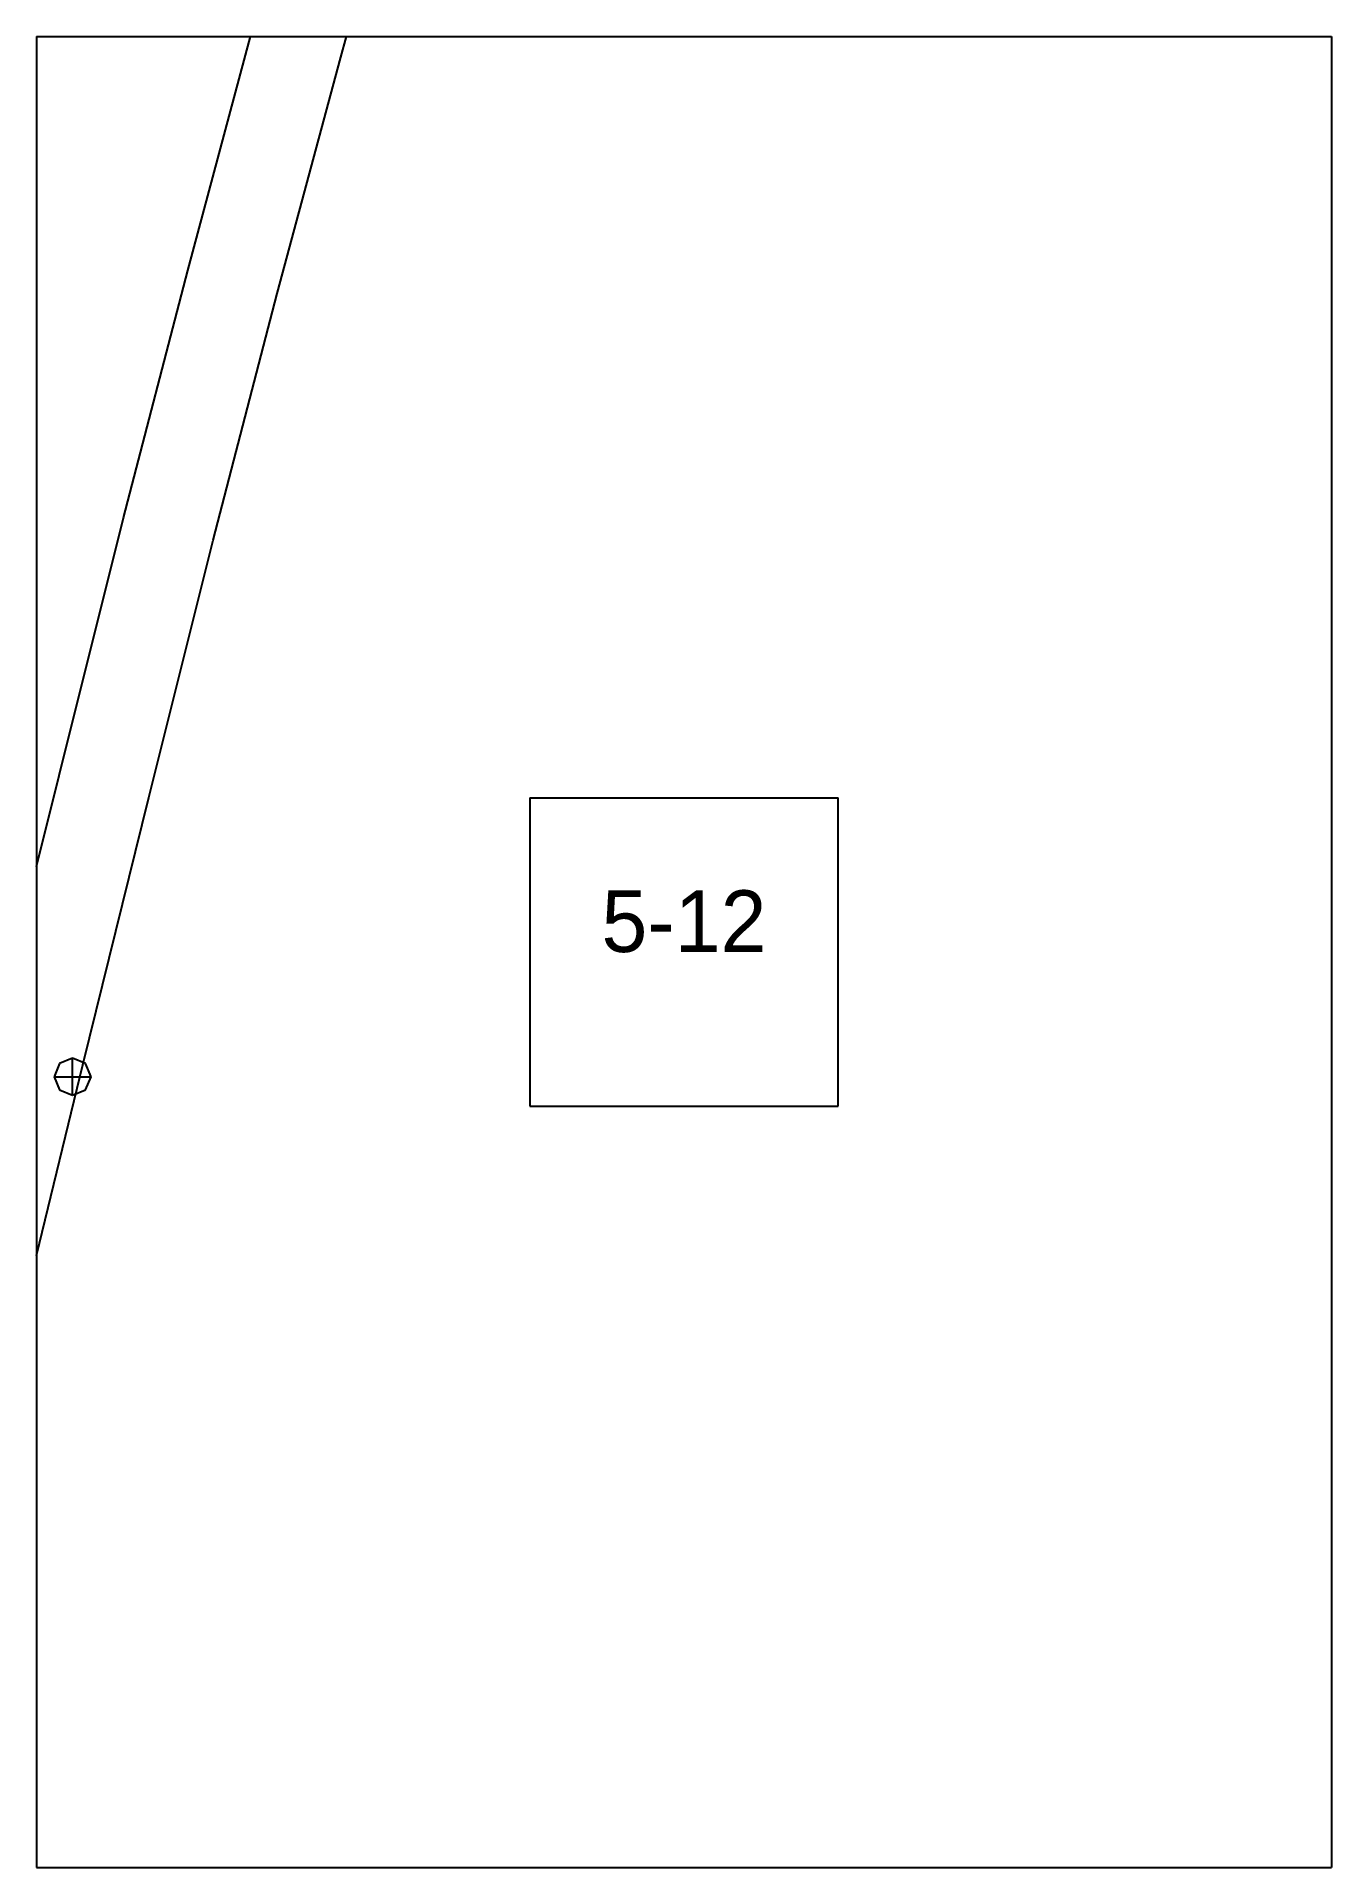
# Paper-space layout 'Plan 5-12' of a CAD drawing. Header units: metres, sheet in millimetres. Extents: x 0 to 210, y 0 to 297.
# The model-space entities are those that its viewports show. They can reach past a viewport. Long polylines and large blocks are cut down to what shows.
import ezdxf
from ezdxf.enums import TextEntityAlignment as Align

# ---------------------------------------------------------------- set-up
doc = ezdxf.new("R2010")
doc.units = ezdxf.units.M
for name, color, linetype in [('default', 7, 'Continuous'), ('TEXTLAYER', 7, 'Continuous'), ('VIEWPORTS', 7, 'Continuous')]:
    doc.layers.add(name, color=color, linetype=linetype)

msp = doc.modelspace()

# ---------------------------------------------------------------- linework, layer by layer
at = {"color": 9}
for p, q in [((2310, -891), (2310, -1188)), ((2310, -891), (2310, -1188)), ((2520, -891), (2520, -1188)), ((2520, -891), (2520, -1188)), ((2100, -1188), (2310, -1188)), ((2100, -1188), (2310, -1188)), ((2310, -1188), (2520, -1188)), ((2310, -1188), (2310, -1485)), ((2310, -1188), (2520, -1188)), ((2310, -1188), (2310, -1485)), ((2520, -1188), (2730, -1188)), ((2520, -1188), (2520, -1485)), ((2520, -1188), (2730, -1188)), ((2520, -1188), (2520, -1485)), ((2390, -1311.5), (2440, -1311.5)), ((2390, -1311.5), (2390, -1361.5)), ((2440, -1361.5), (2440, -1311.5)), ((2390, -1361.5), (2440, -1361.5)), ((2100, -1485), (2310, -1485)), ((2100, -1485), (2310, -1485)), ((2310, -1485), (2520, -1485)), ((2310, -1485), (2310, -1782)), ((2310, -1485), (2520, -1485)), ((2310, -1485), (2310, -1782)), ((2520, -1485), (2730, -1485)), ((2520, -1485), (2520, -1782)), ((2520, -1485), (2730, -1485)), ((2520, -1485), (2520, -1782))]:
    msp.add_line(p, q, dxfattribs=at)
at = {"layer": 'default', "color": 7, "linetype": 'Continuous'}
for p, q in [((2344.81, -1187.53), (2355, -1150.72)), ((2359.32, -1191.33), (2369.48, -1154.63)), ((2334.51, -1225.96), (2344.81, -1187.53)), ((2349.04, -1229.67), (2359.32, -1191.33)), ((2324.08, -1266.07), (2334.51, -1225.96)), ((2338.63, -1269.71), (2349.04, -1229.67)), ((2313.63, -1307.85), (2324.08, -1266.07)), ((2328.2, -1311.43), (2338.63, -1269.71)), ((2302.95, -1351.29), (2313.63, -1307.85)), ((2317.52, -1354.83), (2328.2, -1311.43)), ((2315.83, -1353.74), (2313.7, -1354.61)), ((2317.95, -1354.61), (2315.83, -1353.74)), ((2315.83, -1359.74), (2315.83, -1353.74)), ((2306.57, -1399.84), (2317.52, -1354.83)), ((2313.7, -1354.61), (2312.83, -1356.74)), ((2312.83, -1356.74), (2313.7, -1358.86)), ((2312.83, -1356.74), (2318.83, -1356.74)), ((2318.83, -1356.74), (2317.95, -1354.61)), ((2317.95, -1358.86), (2318.83, -1356.74)), ((2313.7, -1358.86), (2315.83, -1359.74)), ((2315.83, -1359.74), (2317.95, -1358.86))]:
    msp.add_line(p, q, dxfattribs=at)

# ---------------------------------------------------------------- texts
at = {"layer": 'TEXTLAYER', "color": 1}
msp.add_text('5-12', height=10, dxfattribs=at).set_placement((2415, -1336.5), align=Align.CENTER)

psp = doc.layouts.new('Plan 5-12')

# ---------------------------------------------------------------- viewports
at = {"layer": 'VIEWPORTS'}
psp.add_viewport(center=(105, 148.5), size=(210, 297), view_center_point=(2415, -1336.5), view_height=297, dxfattribs=at)

doc.saveas('drawing.dxf')
